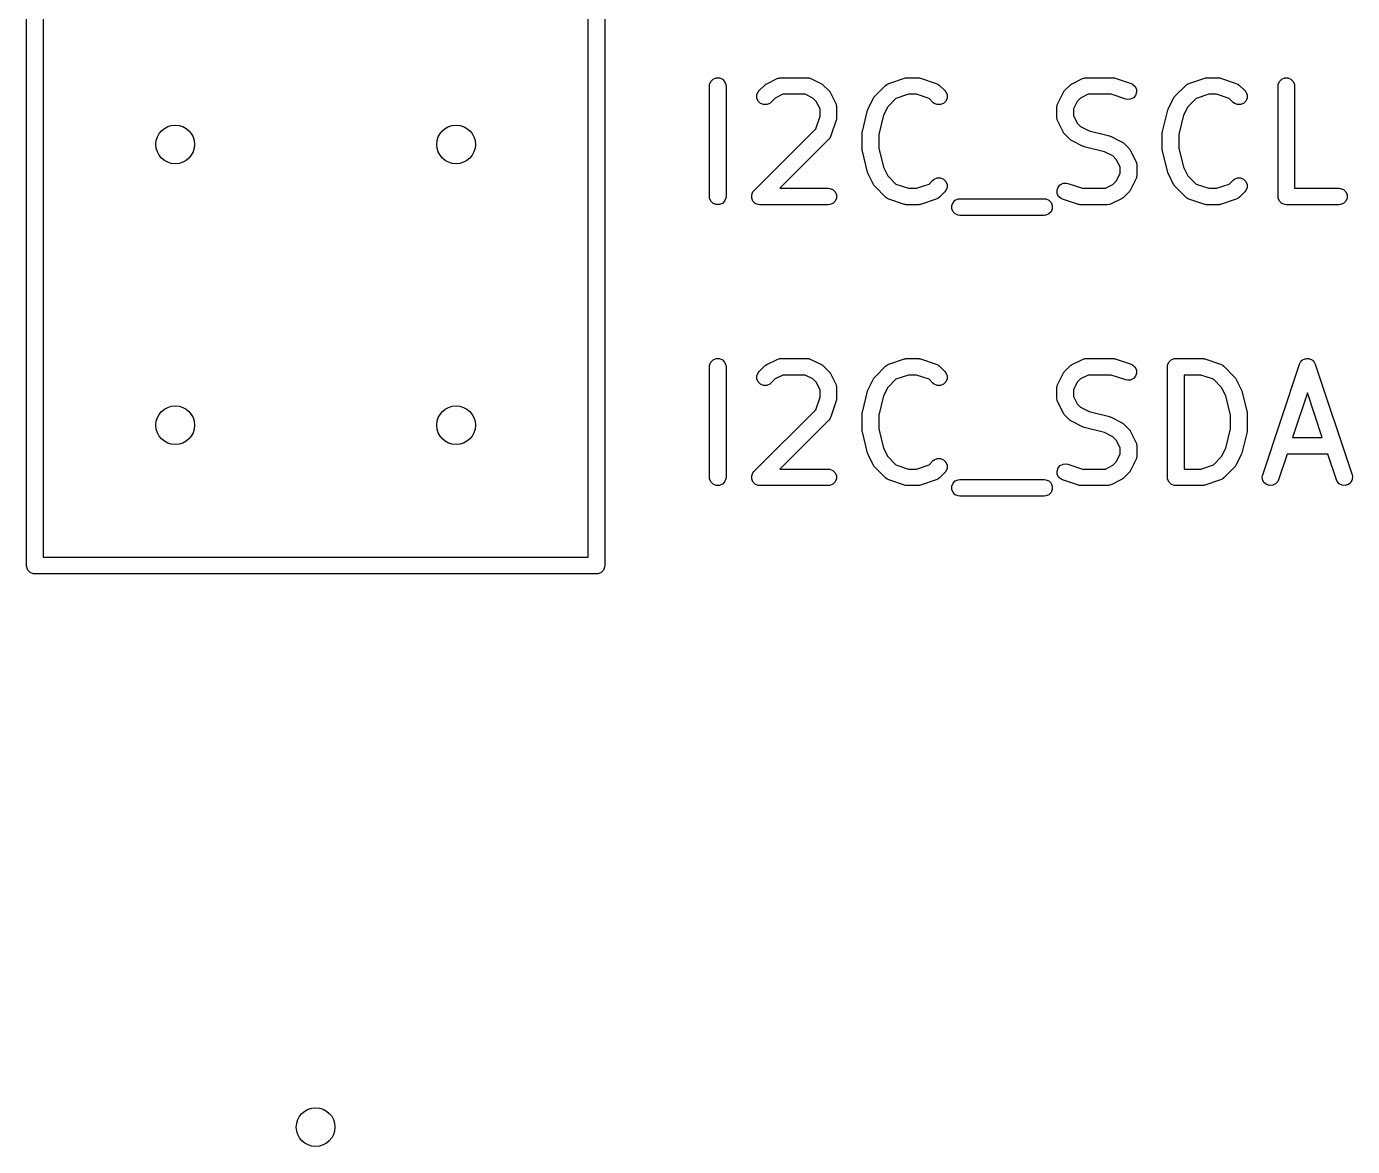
# Model space of a CAD drawing. Header units: inches. Extents: x 4.9 to 6.65, y -5.03 to -3.32.
# Drawn here: x 4.9364 to 5.4086, y -4.9337 to -4.5348 of the extents above; entities that cross this region are included whole.
import ezdxf

# ---------------------------------------------------------------- set-up
doc = ezdxf.new("R2010")
doc.units = ezdxf.units.IN
doc.header["$MEASUREMENT"] = 0
doc.layers.add('BLACK', color=250, linetype='CONTINUOUS')

msp = doc.modelspace()

# ---------------------------------------------------------------- linework, layer by layer
at = {"layer": 'BLACK', "linetype": 'CONTINUOUS'}
for p, q in [((5.14232, -3.52677), (5.14232, -4.72677)), ((5.13642, -4.72382), (5.13642, -3.52972)), ((4.93642, -4.72677), (4.93642, -3.62677)), ((4.94232, -3.62677), (4.94232, -4.72382)), ((5.1796, -4.55597), (5.17965, -4.55539)), ((5.1796, -4.59534), (5.1796, -4.55597)), ((5.17965, -4.55539), (5.1801, -4.55433)), ((5.1801, -4.55433), (5.18091, -4.55351)), ((5.18091, -4.55351), (5.18197, -4.55307)), ((5.18197, -4.55307), (5.18313, -4.55307)), ((5.18313, -4.55307), (5.18419, -4.55351)), ((5.18419, -4.55351), (5.18501, -4.55433)), ((5.18501, -4.55433), (5.18545, -4.55539)), ((5.18545, -4.55539), (5.1855, -4.55597)), ((5.1855, -4.55597), (5.1855, -4.59534)), ((5.19734, -4.55763), (5.19921, -4.55575)), ((5.19921, -4.55575), (5.19944, -4.55557)), ((5.19944, -4.55557), (5.19949, -4.55551)), ((5.19949, -4.55551), (5.19958, -4.55545)), ((5.19958, -4.55545), (5.19966, -4.55539)), ((5.19966, -4.55539), (5.19973, -4.55536)), ((5.19973, -4.55536), (5.19998, -4.5552)), ((5.19998, -4.5552), (5.20373, -4.55333)), ((5.20373, -4.55333), (5.20427, -4.55312)), ((5.20427, -4.55312), (5.20437, -4.55311)), ((5.20437, -4.55311), (5.20447, -4.55307)), ((5.20447, -4.55307), (5.20505, -4.55301)), ((5.20505, -4.55301), (5.21442, -4.55301)), ((5.21442, -4.55301), (5.215, -4.55307)), ((5.215, -4.55307), (5.2151, -4.55311)), ((5.2151, -4.55311), (5.2152, -4.55312)), ((5.2152, -4.55312), (5.21574, -4.55333)), ((5.21574, -4.55333), (5.21949, -4.5552)), ((5.21949, -4.5552), (5.21974, -4.55536)), ((5.21974, -4.55536), (5.21981, -4.55539)), ((5.21981, -4.55539), (5.21989, -4.55545)), ((5.21989, -4.55545), (5.21998, -4.55551)), ((5.21998, -4.55551), (5.22003, -4.55557)), ((5.22003, -4.55557), (5.22026, -4.55575)), ((5.22026, -4.55575), (5.22213, -4.55763)), ((5.23858, -4.5595), (5.24233, -4.55575)), ((5.24233, -4.55575), (5.24278, -4.55539)), ((5.24278, -4.55539), (5.24288, -4.55535)), ((5.24288, -4.55535), (5.24296, -4.55528)), ((5.24296, -4.55528), (5.24348, -4.55504)), ((5.24348, -4.55504), (5.24911, -4.55317)), ((5.24911, -4.55317), (5.24939, -4.5531)), ((5.24939, -4.5531), (5.24947, -4.55307)), ((5.24947, -4.55307), (5.24957, -4.55306)), ((5.24957, -4.55306), (5.24967, -4.55304)), ((5.24967, -4.55304), (5.24975, -4.55304)), ((5.24975, -4.55304), (5.25004, -4.55301)), ((5.25004, -4.55301), (5.25379, -4.55301)), ((5.25379, -4.55301), (5.25408, -4.55304)), ((5.25408, -4.55304), (5.25416, -4.55304)), ((5.25416, -4.55304), (5.25426, -4.55306)), ((5.25426, -4.55306), (5.25437, -4.55307)), ((5.25437, -4.55307), (5.25444, -4.5531)), ((5.25444, -4.5531), (5.25473, -4.55317)), ((5.25473, -4.55317), (5.26035, -4.55504)), ((5.26035, -4.55504), (5.26088, -4.55528)), ((5.26088, -4.55528), (5.26096, -4.55535)), ((5.26096, -4.55535), (5.26106, -4.55539)), ((5.26106, -4.55539), (5.2615, -4.55575)), ((5.2615, -4.55575), (5.26338, -4.55763)), ((5.30607, -4.55763), (5.30795, -4.55575)), ((5.30795, -4.55575), (5.30817, -4.55557)), ((5.30817, -4.55557), (5.30822, -4.55551)), ((5.30822, -4.55551), (5.30831, -4.55545)), ((5.30831, -4.55545), (5.30839, -4.55539)), ((5.30839, -4.55539), (5.30847, -4.55536)), ((5.30847, -4.55536), (5.30871, -4.5552)), ((5.30871, -4.5552), (5.31246, -4.55333)), ((5.31246, -4.55333), (5.313, -4.55312)), ((5.313, -4.55312), (5.31311, -4.55311)), ((5.31311, -4.55311), (5.31321, -4.55307)), ((5.31321, -4.55307), (5.31378, -4.55301)), ((5.31378, -4.55301), (5.32316, -4.55301)), ((5.32316, -4.55301), (5.32345, -4.55304)), ((5.32345, -4.55304), (5.32353, -4.55304)), ((5.32353, -4.55304), (5.32363, -4.55306)), ((5.32363, -4.55306), (5.32373, -4.55307)), ((5.32373, -4.55307), (5.32381, -4.5531)), ((5.32381, -4.5531), (5.32409, -4.55317)), ((5.32409, -4.55317), (5.32972, -4.55504)), ((5.32972, -4.55504), (5.33024, -4.55528)), ((5.33024, -4.55528), (5.33111, -4.55603)), ((5.33111, -4.55603), (5.33163, -4.55706)), ((5.34544, -4.5595), (5.34919, -4.55575)), ((5.34919, -4.55575), (5.34964, -4.55539)), ((5.34964, -4.55539), (5.34974, -4.55535)), ((5.34974, -4.55535), (5.34982, -4.55528)), ((5.34982, -4.55528), (5.35035, -4.55504)), ((5.35035, -4.55504), (5.35597, -4.55317)), ((5.35597, -4.55317), (5.35626, -4.5531)), ((5.35626, -4.5531), (5.35633, -4.55307)), ((5.35633, -4.55307), (5.35643, -4.55306)), ((5.35643, -4.55306), (5.35653, -4.55304)), ((5.35653, -4.55304), (5.35661, -4.55304)), ((5.35661, -4.55304), (5.3569, -4.55301)), ((5.3569, -4.55301), (5.36065, -4.55301)), ((5.36065, -4.55301), (5.36094, -4.55304)), ((5.36094, -4.55304), (5.36102, -4.55304)), ((5.36102, -4.55304), (5.36112, -4.55306)), ((5.36112, -4.55306), (5.36123, -4.55307)), ((5.36123, -4.55307), (5.3613, -4.5531)), ((5.3613, -4.5531), (5.36159, -4.55317)), ((5.36159, -4.55317), (5.36721, -4.55504)), ((5.36721, -4.55504), (5.36774, -4.55528)), ((5.36774, -4.55528), (5.36782, -4.55535)), ((5.36782, -4.55535), (5.36792, -4.55539)), ((5.36792, -4.55539), (5.36837, -4.55575)), ((5.36837, -4.55575), (5.37024, -4.55763)), ((5.38207, -4.55597), (5.38213, -4.55539)), ((5.38207, -4.59534), (5.38207, -4.55597)), ((5.38213, -4.55539), (5.38257, -4.55433)), ((5.38257, -4.55433), (5.38338, -4.55351)), ((5.38338, -4.55351), (5.38445, -4.55307)), ((5.38445, -4.55307), (5.3856, -4.55307)), ((5.3856, -4.55307), (5.38667, -4.55351)), ((5.38667, -4.55351), (5.38748, -4.55433)), ((5.38748, -4.55433), (5.38792, -4.55539)), ((5.38792, -4.55539), (5.38798, -4.55597)), ((5.38798, -4.55597), (5.38798, -4.59238)), ((5.19653, -4.55914), (5.19697, -4.55808)), ((5.19653, -4.56029), (5.19653, -4.55914)), ((5.19697, -4.56136), (5.19653, -4.56029)), ((5.19697, -4.55808), (5.19734, -4.55763)), ((5.20305, -4.56027), (5.20151, -4.5618)), ((5.20574, -4.55892), (5.20305, -4.56027)), ((5.21372, -4.55892), (5.20574, -4.55892)), ((5.21642, -4.56027), (5.21372, -4.55892)), ((5.21762, -4.56147), (5.21642, -4.56027)), ((5.22213, -4.55763), (5.22232, -4.55786)), ((5.22232, -4.55786), (5.22238, -4.55791)), ((5.22238, -4.55791), (5.22243, -4.558)), ((5.22243, -4.558), (5.2225, -4.55808)), ((5.2225, -4.55808), (5.22253, -4.55815)), ((5.22253, -4.55815), (5.22269, -4.5584)), ((5.22269, -4.5584), (5.22456, -4.56215)), ((5.23615, -4.56402), (5.23803, -4.56027)), ((5.23803, -4.56027), (5.23818, -4.56002)), ((5.23818, -4.56002), (5.23821, -4.55995)), ((5.23821, -4.55995), (5.23828, -4.55987)), ((5.23828, -4.55987), (5.23834, -4.55978)), ((5.23834, -4.55978), (5.23839, -4.55973)), ((5.23839, -4.55973), (5.23858, -4.5595)), ((5.24601, -4.56042), (5.24309, -4.56334)), ((5.25052, -4.55892), (5.24601, -4.56042)), ((5.25331, -4.55892), (5.25052, -4.55892)), ((5.25782, -4.56042), (5.25331, -4.55892)), ((5.2592, -4.5618), (5.25782, -4.56042)), ((5.26338, -4.55763), (5.26375, -4.55808)), ((5.26375, -4.55808), (5.26419, -4.55914)), ((5.26419, -4.56029), (5.26375, -4.56136)), ((5.26419, -4.55914), (5.26419, -4.56029)), ((5.30364, -4.56215), (5.30552, -4.5584)), ((5.30552, -4.5584), (5.30567, -4.55815)), ((5.30567, -4.55815), (5.3057, -4.55808)), ((5.3057, -4.55808), (5.30577, -4.558)), ((5.30577, -4.558), (5.30583, -4.55791)), ((5.30583, -4.55791), (5.30589, -4.55786)), ((5.30589, -4.55786), (5.30607, -4.55763)), ((5.31178, -4.56027), (5.31059, -4.56147)), ((5.31448, -4.55892), (5.31178, -4.56027)), ((5.32268, -4.55892), (5.31448, -4.55892)), ((5.32785, -4.56064), (5.32268, -4.55892)), ((5.32841, -4.56077), (5.32785, -4.56064)), ((5.32956, -4.56069), (5.32841, -4.56077)), ((5.33059, -4.56017), (5.32956, -4.56069)), ((5.33135, -4.5593), (5.33059, -4.56017)), ((5.33171, -4.55821), (5.33135, -4.5593)), ((5.33163, -4.55706), (5.33171, -4.55821)), ((5.34301, -4.56402), (5.34489, -4.56027)), ((5.34489, -4.56027), (5.34504, -4.56002)), ((5.34504, -4.56002), (5.34507, -4.55995)), ((5.34507, -4.55995), (5.34514, -4.55987)), ((5.34514, -4.55987), (5.3452, -4.55978)), ((5.3452, -4.55978), (5.34526, -4.55973)), ((5.34526, -4.55973), (5.34544, -4.5595)), ((5.35287, -4.56042), (5.34996, -4.56334)), ((5.35738, -4.55892), (5.35287, -4.56042)), ((5.36017, -4.55892), (5.35738, -4.55892)), ((5.36468, -4.56042), (5.36017, -4.55892)), ((5.36606, -4.5618), (5.36468, -4.56042)), ((5.37024, -4.55763), (5.37061, -4.55808)), ((5.37061, -4.55808), (5.37105, -4.55914)), ((5.37105, -4.56029), (5.37061, -4.56136)), ((5.37105, -4.55914), (5.37105, -4.56029)), ((5.19778, -4.56217), (5.19697, -4.56136)), ((5.19885, -4.56261), (5.19778, -4.56217)), ((5.2, -4.56261), (5.19885, -4.56261)), ((5.20106, -4.56217), (5.2, -4.56261)), ((5.20151, -4.5618), (5.20106, -4.56217)), ((5.21897, -4.56416), (5.21762, -4.56147)), ((5.21897, -4.56674), (5.21897, -4.56416)), ((5.22456, -4.56215), (5.22477, -4.56269)), ((5.22477, -4.56269), (5.22478, -4.56279)), ((5.22478, -4.56279), (5.22482, -4.56289)), ((5.22482, -4.56289), (5.22487, -4.56347)), ((5.22487, -4.56347), (5.22487, -4.56722)), ((5.23405, -4.57212), (5.23593, -4.56462)), ((5.23593, -4.56462), (5.23594, -4.56458)), ((5.23594, -4.56458), (5.23595, -4.56456)), ((5.23595, -4.56456), (5.23604, -4.56432)), ((5.23604, -4.56432), (5.23612, -4.56408)), ((5.23612, -4.56408), (5.23614, -4.56406)), ((5.23614, -4.56406), (5.23615, -4.56402)), ((5.24309, -4.56334), (5.24158, -4.56637)), ((5.25965, -4.56217), (5.2592, -4.5618)), ((5.26071, -4.56261), (5.25965, -4.56217)), ((5.26187, -4.56261), (5.26071, -4.56261)), ((5.26293, -4.56217), (5.26187, -4.56261)), ((5.26375, -4.56136), (5.26293, -4.56217)), ((5.30333, -4.56347), (5.30339, -4.56289)), ((5.30333, -4.56722), (5.30333, -4.56347)), ((5.30339, -4.56289), (5.30343, -4.56279)), ((5.30343, -4.56279), (5.30344, -4.56269)), ((5.30344, -4.56269), (5.30364, -4.56215)), ((5.31059, -4.56147), (5.30924, -4.56416)), ((5.30924, -4.56416), (5.30924, -4.56652)), ((5.34092, -4.57212), (5.34279, -4.56462)), ((5.34279, -4.56462), (5.34281, -4.56458)), ((5.34281, -4.56456), (5.3429, -4.56432)), ((5.34281, -4.56458), (5.34281, -4.56456)), ((5.3429, -4.56432), (5.34299, -4.56408)), ((5.34299, -4.56408), (5.343, -4.56406)), ((5.343, -4.56406), (5.34301, -4.56402)), ((5.34996, -4.56334), (5.34844, -4.56637)), ((5.36651, -4.56217), (5.36606, -4.5618)), ((5.36758, -4.56261), (5.36651, -4.56217)), ((5.36873, -4.56261), (5.36758, -4.56261)), ((5.36979, -4.56217), (5.36873, -4.56261)), ((5.37061, -4.56136), (5.36979, -4.56217)), ((5.21746, -4.57125), (5.21897, -4.56674)), ((5.22472, -4.56815), (5.22285, -4.57377)), ((5.22479, -4.56786), (5.22472, -4.56815)), ((5.22482, -4.56779), (5.22479, -4.56786)), ((5.22483, -4.56769), (5.22482, -4.56779)), ((5.22485, -4.56759), (5.22483, -4.56769)), ((5.22487, -4.56722), (5.22484, -4.56751)), ((5.22484, -4.56751), (5.22485, -4.56759)), ((5.24158, -4.56637), (5.23987, -4.5732)), ((5.30339, -4.56779), (5.30333, -4.56722)), ((5.30343, -4.56789), (5.30339, -4.56779)), ((5.30344, -4.568), (5.30343, -4.56789)), ((5.30364, -4.56854), (5.30344, -4.568)), ((5.30552, -4.57229), (5.30364, -4.56854)), ((5.30924, -4.56652), (5.31059, -4.56922)), ((5.31059, -4.56922), (5.31178, -4.57041)), ((5.31178, -4.57041), (5.31481, -4.57193)), ((5.34844, -4.56637), (5.34673, -4.5732)), ((5.19546, -4.59325), (5.21746, -4.57125)), ((5.22213, -4.57493), (5.20468, -4.59238)), ((5.2225, -4.57448), (5.22213, -4.57493)), ((5.22254, -4.57438), (5.2225, -4.57448)), ((5.22261, -4.5743), (5.22254, -4.57438)), ((5.22285, -4.57377), (5.22261, -4.5743)), ((5.23397, -4.5727), (5.234, -4.57248)), ((5.23398, -4.57274), (5.23397, -4.5727)), ((5.23397, -4.57284), (5.23398, -4.57274)), ((5.23397, -4.57846), (5.23397, -4.57284)), ((5.234, -4.57248), (5.23402, -4.57226)), ((5.23402, -4.57226), (5.23404, -4.57222)), ((5.23404, -4.57222), (5.23405, -4.57212)), ((5.23987, -4.5732), (5.23987, -4.5781)), ((5.30567, -4.57253), (5.30552, -4.57229)), ((5.3057, -4.57261), (5.30567, -4.57253)), ((5.30577, -4.57269), (5.3057, -4.57261)), ((5.30583, -4.57278), (5.30577, -4.57269)), ((5.30589, -4.57283), (5.30583, -4.57278)), ((5.30607, -4.57305), (5.30589, -4.57283)), ((5.30795, -4.57493), (5.30607, -4.57305)), ((5.30817, -4.57511), (5.30795, -4.57493)), ((5.30822, -4.57517), (5.30817, -4.57511)), ((5.30831, -4.57523), (5.30822, -4.57517)), ((5.31481, -4.57193), (5.322, -4.57373)), ((5.322, -4.57373), (5.32204, -4.57374)), ((5.32204, -4.57374), (5.32206, -4.57374)), ((5.32206, -4.57374), (5.3223, -4.57383)), ((5.3223, -4.57383), (5.32254, -4.57392)), ((5.32254, -4.57392), (5.32256, -4.57393)), ((5.32256, -4.57393), (5.3226, -4.57395)), ((5.3226, -4.57395), (5.32635, -4.57582)), ((5.34083, -4.5727), (5.34086, -4.57248)), ((5.34084, -4.57274), (5.34083, -4.5727)), ((5.34083, -4.57284), (5.34084, -4.57274)), ((5.34083, -4.57846), (5.34083, -4.57284)), ((5.34086, -4.57248), (5.34088, -4.57226)), ((5.34088, -4.57226), (5.3409, -4.57222)), ((5.3409, -4.57222), (5.34092, -4.57212)), ((5.34673, -4.5732), (5.34673, -4.5781)), ((5.23398, -4.57856), (5.23397, -4.57846)), ((5.23397, -4.57861), (5.23398, -4.57856)), ((5.234, -4.57882), (5.23397, -4.57861)), ((5.23402, -4.57904), (5.234, -4.57882)), ((5.23404, -4.57908), (5.23402, -4.57904)), ((5.23405, -4.57918), (5.23404, -4.57908)), ((5.23593, -4.58668), (5.23405, -4.57918)), ((5.23987, -4.5781), (5.24158, -4.58493)), ((5.30839, -4.5753), (5.30831, -4.57523)), ((5.30847, -4.57533), (5.30839, -4.5753)), ((5.30871, -4.57548), (5.30847, -4.57533)), ((5.31246, -4.57736), (5.30871, -4.57548)), ((5.31251, -4.57737), (5.31246, -4.57736)), ((5.31252, -4.57738), (5.31251, -4.57737)), ((5.31276, -4.57747), (5.31252, -4.57738)), ((5.313, -4.57756), (5.31276, -4.57747)), ((5.31303, -4.57756), (5.313, -4.57756)), ((5.31307, -4.57758), (5.31303, -4.57756)), ((5.32025, -4.57938), (5.31307, -4.57758)), ((5.32328, -4.58089), (5.32025, -4.57938)), ((5.32635, -4.57582), (5.3266, -4.57598)), ((5.3266, -4.57598), (5.32667, -4.57601)), ((5.32667, -4.57601), (5.32675, -4.57608)), ((5.32675, -4.57608), (5.32684, -4.57613)), ((5.32684, -4.57613), (5.32689, -4.57619)), ((5.32689, -4.57619), (5.32712, -4.57638)), ((5.32712, -4.57638), (5.329, -4.57825)), ((5.329, -4.57825), (5.32918, -4.57848)), ((5.32918, -4.57848), (5.32924, -4.57853)), ((5.32924, -4.57853), (5.3293, -4.57862)), ((5.3293, -4.57862), (5.32936, -4.5787)), ((5.32936, -4.5787), (5.32939, -4.57877)), ((5.32939, -4.57877), (5.32955, -4.57902)), ((5.32955, -4.57902), (5.33142, -4.58277)), ((5.34084, -4.57856), (5.34083, -4.57846)), ((5.34083, -4.57861), (5.34084, -4.57856)), ((5.34086, -4.57882), (5.34083, -4.57861)), ((5.34088, -4.57904), (5.34086, -4.57882)), ((5.3409, -4.57908), (5.34088, -4.57904)), ((5.34092, -4.57918), (5.3409, -4.57908)), ((5.34279, -4.58668), (5.34092, -4.57918)), ((5.34673, -4.5781), (5.34844, -4.58493)), ((5.32448, -4.58209), (5.32328, -4.58089)), ((5.32583, -4.58479), (5.32448, -4.58209)), ((5.33142, -4.58277), (5.33163, -4.58331)), ((5.33163, -4.58331), (5.33164, -4.58341)), ((5.33164, -4.58341), (5.33168, -4.58351)), ((5.33168, -4.58351), (5.33173, -4.58409)), ((5.33173, -4.58409), (5.33173, -4.58784)), ((5.23594, -4.58672), (5.23593, -4.58668)), ((5.23595, -4.58674), (5.23594, -4.58672)), ((5.23604, -4.58698), (5.23595, -4.58674)), ((5.23612, -4.58722), (5.23604, -4.58698)), ((5.23614, -4.58724), (5.23612, -4.58722)), ((5.23615, -4.58728), (5.23614, -4.58724)), ((5.23803, -4.59103), (5.23615, -4.58728)), ((5.24158, -4.58493), (5.24309, -4.58796)), ((5.24309, -4.58796), (5.24601, -4.59088)), ((5.2592, -4.5895), (5.25965, -4.58913)), ((5.25965, -4.58913), (5.26071, -4.58869)), ((5.26071, -4.58869), (5.26187, -4.58869)), ((5.26187, -4.58869), (5.26293, -4.58913)), ((5.26293, -4.58913), (5.26375, -4.58995)), ((5.32448, -4.58984), (5.32583, -4.58714)), ((5.32583, -4.58714), (5.32583, -4.58479)), ((5.33142, -4.58916), (5.32955, -4.59291)), ((5.33163, -4.58862), (5.33142, -4.58916)), ((5.33164, -4.58851), (5.33163, -4.58862)), ((5.33168, -4.58841), (5.33164, -4.58851)), ((5.33173, -4.58784), (5.33168, -4.58841)), ((5.34281, -4.58672), (5.34279, -4.58668)), ((5.34281, -4.58674), (5.34281, -4.58672)), ((5.3429, -4.58698), (5.34281, -4.58674)), ((5.34299, -4.58722), (5.3429, -4.58698)), ((5.343, -4.58724), (5.34299, -4.58722)), ((5.34301, -4.58728), (5.343, -4.58724)), ((5.34489, -4.59103), (5.34301, -4.58728)), ((5.34844, -4.58493), (5.34996, -4.58796)), ((5.34996, -4.58796), (5.35287, -4.59088)), ((5.36606, -4.5895), (5.36651, -4.58913)), ((5.36651, -4.58913), (5.36758, -4.58869)), ((5.36758, -4.58869), (5.36873, -4.58869)), ((5.36873, -4.58869), (5.36979, -4.58913)), ((5.36979, -4.58913), (5.37061, -4.58995)), ((5.19465, -4.59476), (5.19509, -4.5937)), ((5.19509, -4.5937), (5.19546, -4.59325)), ((5.20468, -4.59238), (5.22192, -4.59238)), ((5.22192, -4.59238), (5.2225, -4.59244)), ((5.2225, -4.59244), (5.22356, -4.59288)), ((5.22356, -4.59288), (5.22438, -4.5937)), ((5.22438, -4.5937), (5.22482, -4.59476)), ((5.23818, -4.59128), (5.23803, -4.59103)), ((5.23821, -4.59135), (5.23818, -4.59128)), ((5.23828, -4.59143), (5.23821, -4.59135)), ((5.23834, -4.59152), (5.23828, -4.59143)), ((5.23839, -4.59157), (5.23834, -4.59152)), ((5.23858, -4.5918), (5.23839, -4.59157)), ((5.24233, -4.59555), (5.23858, -4.5918)), ((5.24601, -4.59088), (5.25052, -4.59238)), ((5.25052, -4.59238), (5.25331, -4.59238)), ((5.25331, -4.59238), (5.25782, -4.59088)), ((5.25782, -4.59088), (5.2592, -4.5895)), ((5.26338, -4.59368), (5.2615, -4.59555)), ((5.26375, -4.59323), (5.26338, -4.59368)), ((5.26375, -4.58995), (5.26419, -4.59101)), ((5.26419, -4.59216), (5.26375, -4.59323)), ((5.26419, -4.59101), (5.26419, -4.59216)), ((5.30336, -4.59309), (5.30372, -4.592)), ((5.30344, -4.59424), (5.30336, -4.59309)), ((5.30372, -4.592), (5.30447, -4.59113)), ((5.30447, -4.59113), (5.3055, -4.59061)), ((5.3055, -4.59061), (5.30665, -4.59053)), ((5.30665, -4.59053), (5.30722, -4.59066)), ((5.30722, -4.59066), (5.31239, -4.59238)), ((5.31239, -4.59238), (5.32059, -4.59238)), ((5.32059, -4.59238), (5.32328, -4.59104)), ((5.32328, -4.59104), (5.32448, -4.58984)), ((5.329, -4.59368), (5.32712, -4.59555)), ((5.32918, -4.59345), (5.329, -4.59368)), ((5.32924, -4.5934), (5.32918, -4.59345)), ((5.3293, -4.59331), (5.32924, -4.5934)), ((5.32936, -4.59323), (5.3293, -4.59331)), ((5.32939, -4.59316), (5.32936, -4.59323)), ((5.32955, -4.59291), (5.32939, -4.59316)), ((5.34504, -4.59128), (5.34489, -4.59103)), ((5.34507, -4.59135), (5.34504, -4.59128)), ((5.34514, -4.59143), (5.34507, -4.59135)), ((5.3452, -4.59152), (5.34514, -4.59143)), ((5.34526, -4.59157), (5.3452, -4.59152)), ((5.34544, -4.5918), (5.34526, -4.59157)), ((5.34919, -4.59555), (5.34544, -4.5918)), ((5.35287, -4.59088), (5.35738, -4.59238)), ((5.35738, -4.59238), (5.36017, -4.59238)), ((5.36017, -4.59238), (5.36468, -4.59088)), ((5.36468, -4.59088), (5.36606, -4.5895)), ((5.37024, -4.59368), (5.36837, -4.59555)), ((5.37061, -4.59323), (5.37024, -4.59368)), ((5.37061, -4.58995), (5.37105, -4.59101)), ((5.37105, -4.59216), (5.37061, -4.59323)), ((5.37105, -4.59101), (5.37105, -4.59216)), ((5.38798, -4.59238), (5.40377, -4.59238)), ((5.40377, -4.59238), (5.40435, -4.59244)), ((5.40435, -4.59244), (5.40541, -4.59288)), ((5.40541, -4.59288), (5.40623, -4.5937)), ((5.40623, -4.5937), (5.40667, -4.59476)), ((5.17965, -4.59591), (5.1796, -4.59534)), ((5.1801, -4.59698), (5.17965, -4.59591)), ((5.18091, -4.59779), (5.1801, -4.59698)), ((5.18197, -4.59823), (5.18091, -4.59779)), ((5.18313, -4.59823), (5.18197, -4.59823)), ((5.18419, -4.59779), (5.18313, -4.59823)), ((5.18501, -4.59698), (5.18419, -4.59779)), ((5.18545, -4.59591), (5.18501, -4.59698)), ((5.1855, -4.59534), (5.18545, -4.59591)), ((5.19465, -4.59591), (5.19465, -4.59476)), ((5.19509, -4.59698), (5.19465, -4.59591)), ((5.19591, -4.59779), (5.19509, -4.59698)), ((5.19697, -4.59823), (5.19591, -4.59779)), ((5.19755, -4.59829), (5.19697, -4.59823)), ((5.22192, -4.59829), (5.19755, -4.59829)), ((5.2225, -4.59823), (5.22192, -4.59829)), ((5.22356, -4.59779), (5.2225, -4.59823)), ((5.22438, -4.59698), (5.22356, -4.59779)), ((5.22482, -4.59591), (5.22438, -4.59698)), ((5.22482, -4.59476), (5.22482, -4.59591)), ((5.24278, -4.59592), (5.24233, -4.59555)), ((5.24288, -4.59596), (5.24278, -4.59592)), ((5.24296, -4.59603), (5.24288, -4.59596)), ((5.24348, -4.59626), (5.24296, -4.59603)), ((5.24911, -4.59814), (5.24348, -4.59626)), ((5.24939, -4.5982), (5.24911, -4.59814)), ((5.24947, -4.59823), (5.24939, -4.5982)), ((5.24957, -4.59824), (5.24947, -4.59823)), ((5.24967, -4.59827), (5.24957, -4.59824)), ((5.24975, -4.59826), (5.24967, -4.59827)), ((5.25004, -4.59829), (5.24975, -4.59826)), ((5.25379, -4.59829), (5.25004, -4.59829)), ((5.25408, -4.59826), (5.25379, -4.59829)), ((5.25416, -4.59827), (5.25408, -4.59826)), ((5.25426, -4.59824), (5.25416, -4.59827)), ((5.25437, -4.59823), (5.25426, -4.59824)), ((5.25444, -4.5982), (5.25437, -4.59823)), ((5.25473, -4.59814), (5.25444, -4.5982)), ((5.26035, -4.59626), (5.25473, -4.59814)), ((5.26088, -4.59603), (5.26035, -4.59626)), ((5.26096, -4.59596), (5.26088, -4.59603)), ((5.26106, -4.59592), (5.26096, -4.59596)), ((5.2615, -4.59555), (5.26106, -4.59592)), ((5.26589, -4.59851), (5.26633, -4.59745)), ((5.26589, -4.59966), (5.26589, -4.59851)), ((5.26633, -4.59745), (5.26715, -4.59663)), ((5.26715, -4.59663), (5.26821, -4.59619)), ((5.26821, -4.59619), (5.26879, -4.59613)), ((5.26879, -4.59613), (5.29879, -4.59613)), ((5.29879, -4.59613), (5.29936, -4.59619)), ((5.29936, -4.59619), (5.30043, -4.59663)), ((5.30043, -4.59663), (5.30124, -4.59745)), ((5.30124, -4.59745), (5.30168, -4.59851)), ((5.30168, -4.59851), (5.30168, -4.59966)), ((5.30395, -4.59527), (5.30344, -4.59424)), ((5.30482, -4.59603), (5.30395, -4.59527)), ((5.30535, -4.59626), (5.30482, -4.59603)), ((5.31098, -4.59814), (5.30535, -4.59626)), ((5.31126, -4.5982), (5.31098, -4.59814)), ((5.31133, -4.59823), (5.31126, -4.5982)), ((5.31144, -4.59824), (5.31133, -4.59823)), ((5.31154, -4.59827), (5.31144, -4.59824)), ((5.31162, -4.59826), (5.31154, -4.59827)), ((5.31191, -4.59829), (5.31162, -4.59826)), ((5.32128, -4.59829), (5.31191, -4.59829)), ((5.32186, -4.59823), (5.32128, -4.59829)), ((5.32196, -4.59819), (5.32186, -4.59823)), ((5.32206, -4.59819), (5.32196, -4.59819)), ((5.3226, -4.59798), (5.32206, -4.59819)), ((5.32635, -4.5961), (5.3226, -4.59798)), ((5.3266, -4.59595), (5.32635, -4.5961)), ((5.32667, -4.59592), (5.3266, -4.59595)), ((5.32675, -4.59585), (5.32667, -4.59592)), ((5.32684, -4.5958), (5.32675, -4.59585)), ((5.32689, -4.59574), (5.32684, -4.5958)), ((5.32712, -4.59555), (5.32689, -4.59574)), ((5.34964, -4.59592), (5.34919, -4.59555)), ((5.34974, -4.59596), (5.34964, -4.59592)), ((5.34982, -4.59603), (5.34974, -4.59596)), ((5.35035, -4.59626), (5.34982, -4.59603)), ((5.35597, -4.59814), (5.35035, -4.59626)), ((5.35626, -4.5982), (5.35597, -4.59814)), ((5.35633, -4.59823), (5.35626, -4.5982)), ((5.35643, -4.59824), (5.35633, -4.59823)), ((5.35653, -4.59827), (5.35643, -4.59824)), ((5.35661, -4.59826), (5.35653, -4.59827)), ((5.3569, -4.59829), (5.35661, -4.59826)), ((5.36065, -4.59829), (5.3569, -4.59829)), ((5.36094, -4.59826), (5.36065, -4.59829)), ((5.36102, -4.59827), (5.36094, -4.59826)), ((5.36112, -4.59824), (5.36102, -4.59827)), ((5.36123, -4.59823), (5.36112, -4.59824)), ((5.3613, -4.5982), (5.36123, -4.59823)), ((5.36159, -4.59814), (5.3613, -4.5982)), ((5.36721, -4.59626), (5.36159, -4.59814)), ((5.36774, -4.59603), (5.36721, -4.59626)), ((5.36782, -4.59596), (5.36774, -4.59603)), ((5.36792, -4.59592), (5.36782, -4.59596)), ((5.36837, -4.59555), (5.36792, -4.59592)), ((5.38213, -4.59591), (5.38207, -4.59534)), ((5.38257, -4.59698), (5.38213, -4.59591)), ((5.38338, -4.59779), (5.38257, -4.59698)), ((5.38445, -4.59823), (5.38338, -4.59779)), ((5.38503, -4.59829), (5.38445, -4.59823)), ((5.40377, -4.59829), (5.38503, -4.59829)), ((5.40435, -4.59823), (5.40377, -4.59829)), ((5.40541, -4.59779), (5.40435, -4.59823)), ((5.40623, -4.59698), (5.40541, -4.59779)), ((5.40667, -4.59591), (5.40623, -4.59698)), ((5.40667, -4.59476), (5.40667, -4.59591)), ((5.26633, -4.60073), (5.26589, -4.59966)), ((5.26715, -4.60154), (5.26633, -4.60073)), ((5.26821, -4.60198), (5.26715, -4.60154)), ((5.26879, -4.60204), (5.26821, -4.60198)), ((5.29879, -4.60204), (5.26879, -4.60204)), ((5.29936, -4.60198), (5.29879, -4.60204)), ((5.30043, -4.60154), (5.29936, -4.60198)), ((5.30124, -4.60073), (5.30043, -4.60154)), ((5.30168, -4.59966), (5.30124, -4.60073)), ((5.1796, -4.65597), (5.17965, -4.65539)), ((5.17965, -4.65539), (5.1801, -4.65433)), ((5.1801, -4.65433), (5.18091, -4.65351)), ((5.18091, -4.65351), (5.18197, -4.65307)), ((5.18197, -4.65307), (5.18313, -4.65307)), ((5.18313, -4.65307), (5.18419, -4.65351)), ((5.18419, -4.65351), (5.18501, -4.65433)), ((5.18501, -4.65433), (5.18545, -4.65539)), ((5.18545, -4.65539), (5.1855, -4.65597)), ((5.19949, -4.65551), (5.19958, -4.65545)), ((5.19958, -4.65545), (5.19966, -4.65539)), ((5.19966, -4.65539), (5.19973, -4.65536)), ((5.19973, -4.65536), (5.19998, -4.6552)), ((5.19998, -4.6552), (5.20373, -4.65333)), ((5.20373, -4.65333), (5.20427, -4.65312)), ((5.20427, -4.65312), (5.20437, -4.65311)), ((5.20437, -4.65311), (5.20447, -4.65307)), ((5.20447, -4.65307), (5.20505, -4.65301)), ((5.20505, -4.65301), (5.21442, -4.65301)), ((5.21442, -4.65301), (5.215, -4.65307)), ((5.215, -4.65307), (5.2151, -4.65311)), ((5.2151, -4.65311), (5.2152, -4.65312)), ((5.2152, -4.65312), (5.21574, -4.65333)), ((5.21574, -4.65333), (5.21949, -4.6552)), ((5.21949, -4.6552), (5.21974, -4.65536)), ((5.21974, -4.65536), (5.21981, -4.65539)), ((5.21981, -4.65539), (5.21989, -4.65545)), ((5.21989, -4.65545), (5.21998, -4.65551)), ((5.24233, -4.65575), (5.24278, -4.65539)), ((5.24278, -4.65539), (5.24288, -4.65535)), ((5.24288, -4.65535), (5.24296, -4.65528)), ((5.24296, -4.65528), (5.24348, -4.65504)), ((5.24348, -4.65504), (5.24911, -4.65317)), ((5.24911, -4.65317), (5.24939, -4.6531)), ((5.24939, -4.6531), (5.24947, -4.65307)), ((5.24947, -4.65307), (5.24957, -4.65306)), ((5.24957, -4.65306), (5.24967, -4.65304)), ((5.24967, -4.65304), (5.24975, -4.65304)), ((5.24975, -4.65304), (5.25004, -4.65301)), ((5.25004, -4.65301), (5.25379, -4.65301)), ((5.25379, -4.65301), (5.25408, -4.65304)), ((5.25408, -4.65304), (5.25416, -4.65304)), ((5.25416, -4.65304), (5.25426, -4.65306)), ((5.25426, -4.65306), (5.25437, -4.65307)), ((5.25437, -4.65307), (5.25444, -4.6531)), ((5.25444, -4.6531), (5.25473, -4.65317)), ((5.25473, -4.65317), (5.26035, -4.65504)), ((5.26035, -4.65504), (5.26088, -4.65528)), ((5.26088, -4.65528), (5.26096, -4.65535)), ((5.26096, -4.65535), (5.26106, -4.65539)), ((5.26106, -4.65539), (5.2615, -4.65575)), ((5.30822, -4.65551), (5.30831, -4.65545)), ((5.30831, -4.65545), (5.30839, -4.65539)), ((5.30839, -4.65539), (5.30847, -4.65536)), ((5.30847, -4.65536), (5.30871, -4.6552)), ((5.30871, -4.6552), (5.31246, -4.65333)), ((5.31246, -4.65333), (5.313, -4.65312)), ((5.313, -4.65312), (5.31311, -4.65311)), ((5.31311, -4.65311), (5.31321, -4.65307)), ((5.31321, -4.65307), (5.31378, -4.65301)), ((5.31378, -4.65301), (5.32316, -4.65301)), ((5.32316, -4.65301), (5.32345, -4.65304)), ((5.32345, -4.65304), (5.32353, -4.65304)), ((5.32353, -4.65304), (5.32363, -4.65306)), ((5.32363, -4.65306), (5.32373, -4.65307)), ((5.32373, -4.65307), (5.32381, -4.6531)), ((5.32381, -4.6531), (5.32409, -4.65317)), ((5.32409, -4.65317), (5.32972, -4.65504)), ((5.32972, -4.65504), (5.33024, -4.65528)), ((5.33024, -4.65528), (5.33111, -4.65603)), ((5.3427, -4.65597), (5.34276, -4.65539)), ((5.34276, -4.65539), (5.3432, -4.65433)), ((5.3432, -4.65433), (5.34401, -4.65351)), ((5.34401, -4.65351), (5.34508, -4.65307)), ((5.34508, -4.65307), (5.34565, -4.65301)), ((5.34565, -4.65301), (5.35503, -4.65301)), ((5.35503, -4.65301), (5.35532, -4.65304)), ((5.35532, -4.65304), (5.3554, -4.65304)), ((5.3554, -4.65304), (5.3555, -4.65306)), ((5.3555, -4.65306), (5.3556, -4.65307)), ((5.3556, -4.65307), (5.35568, -4.6531)), ((5.35568, -4.6531), (5.35596, -4.65317)), ((5.35596, -4.65317), (5.36159, -4.65504)), ((5.36159, -4.65504), (5.36212, -4.65528)), ((5.36212, -4.65528), (5.3622, -4.65535)), ((5.3622, -4.65535), (5.36229, -4.65539)), ((5.36229, -4.65539), (5.36274, -4.65575)), ((5.3766, -4.6944), (5.38972, -4.65503)), ((5.38972, -4.65503), (5.38996, -4.65451)), ((5.38996, -4.65451), (5.3901, -4.65435)), ((5.3901, -4.65435), (5.39019, -4.65416)), ((5.39019, -4.65416), (5.39047, -4.65391)), ((5.39047, -4.65391), (5.39071, -4.65363)), ((5.39071, -4.65363), (5.3909, -4.65354)), ((5.3909, -4.65354), (5.39106, -4.6534)), ((5.39106, -4.6534), (5.39141, -4.65328)), ((5.39141, -4.65328), (5.39174, -4.65312)), ((5.39174, -4.65312), (5.39195, -4.6531)), ((5.39195, -4.6531), (5.39215, -4.65304)), ((5.39215, -4.65304), (5.39252, -4.65306)), ((5.39252, -4.65306), (5.39289, -4.65304)), ((5.39289, -4.65304), (5.39309, -4.6531)), ((5.39309, -4.6531), (5.3933, -4.65312)), ((5.3933, -4.65312), (5.39364, -4.65328)), ((5.39364, -4.65328), (5.39399, -4.6534)), ((5.39399, -4.6534), (5.39415, -4.65354)), ((5.39415, -4.65354), (5.39433, -4.65363)), ((5.39433, -4.65363), (5.39458, -4.65391)), ((5.39458, -4.65391), (5.39486, -4.65416)), ((5.39486, -4.65416), (5.39495, -4.65435)), ((5.39495, -4.65435), (5.39509, -4.65451)), ((5.39509, -4.65451), (5.39533, -4.65503)), ((5.39533, -4.65503), (5.40845, -4.6944)), ((5.1796, -4.69534), (5.1796, -4.65597)), ((5.1855, -4.65597), (5.1855, -4.69534)), ((5.19653, -4.65914), (5.19697, -4.65808)), ((5.19653, -4.66029), (5.19653, -4.65914)), ((5.19697, -4.65808), (5.19734, -4.65763)), ((5.19734, -4.65763), (5.19921, -4.65575)), ((5.19921, -4.65575), (5.19944, -4.65557)), ((5.19944, -4.65557), (5.19949, -4.65551)), ((5.20574, -4.65892), (5.20305, -4.66027)), ((5.21372, -4.65892), (5.20574, -4.65892)), ((5.21642, -4.66027), (5.21372, -4.65892)), ((5.21998, -4.65551), (5.22003, -4.65557)), ((5.22003, -4.65557), (5.22026, -4.65575)), ((5.22026, -4.65575), (5.22213, -4.65763)), ((5.22213, -4.65763), (5.22232, -4.65786)), ((5.22232, -4.65786), (5.22238, -4.65791)), ((5.22238, -4.65791), (5.22243, -4.658)), ((5.22243, -4.658), (5.2225, -4.65808)), ((5.2225, -4.65808), (5.22253, -4.65815)), ((5.22253, -4.65815), (5.22269, -4.6584)), ((5.22269, -4.6584), (5.22456, -4.66215)), ((5.23803, -4.66027), (5.23818, -4.66002)), ((5.23818, -4.66002), (5.23821, -4.65995)), ((5.23821, -4.65995), (5.23828, -4.65987)), ((5.23828, -4.65987), (5.23834, -4.65978)), ((5.23834, -4.65978), (5.23839, -4.65973)), ((5.23839, -4.65973), (5.23858, -4.6595)), ((5.23858, -4.6595), (5.24233, -4.65575)), ((5.25052, -4.65892), (5.24601, -4.66042)), ((5.25331, -4.65892), (5.25052, -4.65892)), ((5.25782, -4.66042), (5.25331, -4.65892)), ((5.2615, -4.65575), (5.26338, -4.65763)), ((5.26338, -4.65763), (5.26375, -4.65808)), ((5.26375, -4.65808), (5.26419, -4.65914)), ((5.26419, -4.65914), (5.26419, -4.66029)), ((5.30364, -4.66215), (5.30552, -4.6584)), ((5.30552, -4.6584), (5.30567, -4.65815)), ((5.30567, -4.65815), (5.3057, -4.65808)), ((5.3057, -4.65808), (5.30577, -4.658)), ((5.30577, -4.658), (5.30583, -4.65791)), ((5.30583, -4.65791), (5.30589, -4.65786)), ((5.30589, -4.65786), (5.30607, -4.65763)), ((5.30607, -4.65763), (5.30795, -4.65575)), ((5.30795, -4.65575), (5.30817, -4.65557)), ((5.30817, -4.65557), (5.30822, -4.65551)), ((5.31448, -4.65892), (5.31178, -4.66027)), ((5.32268, -4.65892), (5.31448, -4.65892)), ((5.32785, -4.66064), (5.32268, -4.65892)), ((5.33059, -4.66017), (5.32956, -4.66069)), ((5.33135, -4.6593), (5.33059, -4.66017)), ((5.33111, -4.65603), (5.33163, -4.65706)), ((5.33171, -4.65821), (5.33135, -4.6593)), ((5.33163, -4.65706), (5.33171, -4.65821)), ((5.3427, -4.69534), (5.3427, -4.65597)), ((5.35455, -4.65892), (5.34861, -4.65892)), ((5.34861, -4.65892), (5.34861, -4.69238)), ((5.35906, -4.66042), (5.35455, -4.65892)), ((5.36274, -4.65575), (5.36649, -4.6595)), ((5.36649, -4.6595), (5.36668, -4.65973)), ((5.36668, -4.65973), (5.36674, -4.65978)), ((5.36674, -4.65978), (5.36679, -4.65987)), ((5.36679, -4.65987), (5.36686, -4.65995)), ((5.36686, -4.65995), (5.36689, -4.66002)), ((5.36689, -4.66002), (5.36704, -4.66027)), ((5.19697, -4.66136), (5.19653, -4.66029)), ((5.19778, -4.66217), (5.19697, -4.66136)), ((5.19885, -4.66261), (5.19778, -4.66217)), ((5.2, -4.66261), (5.19885, -4.66261)), ((5.20106, -4.66217), (5.2, -4.66261)), ((5.20151, -4.6618), (5.20106, -4.66217)), ((5.20305, -4.66027), (5.20151, -4.6618)), ((5.21762, -4.66147), (5.21642, -4.66027)), ((5.21897, -4.66416), (5.21762, -4.66147)), ((5.21897, -4.66674), (5.21897, -4.66416)), ((5.22456, -4.66215), (5.22477, -4.66269)), ((5.22477, -4.66269), (5.22478, -4.66279)), ((5.22478, -4.66279), (5.22482, -4.66289)), ((5.22482, -4.66289), (5.22487, -4.66347)), ((5.22487, -4.66347), (5.22487, -4.66722)), ((5.23405, -4.67212), (5.23593, -4.66462)), ((5.23593, -4.66462), (5.23594, -4.66458)), ((5.23594, -4.66458), (5.23595, -4.66456)), ((5.23595, -4.66456), (5.23604, -4.66432)), ((5.23604, -4.66432), (5.23612, -4.66408)), ((5.23612, -4.66408), (5.23614, -4.66406)), ((5.23614, -4.66406), (5.23615, -4.66402)), ((5.23615, -4.66402), (5.23803, -4.66027)), ((5.24309, -4.66334), (5.24158, -4.66637)), ((5.24601, -4.66042), (5.24309, -4.66334)), ((5.2592, -4.6618), (5.25782, -4.66042)), ((5.25965, -4.66217), (5.2592, -4.6618)), ((5.26071, -4.66261), (5.25965, -4.66217)), ((5.26187, -4.66261), (5.26071, -4.66261)), ((5.26293, -4.66217), (5.26187, -4.66261)), ((5.26375, -4.66136), (5.26293, -4.66217)), ((5.26419, -4.66029), (5.26375, -4.66136)), ((5.30333, -4.66347), (5.30339, -4.66289)), ((5.30333, -4.66722), (5.30333, -4.66347)), ((5.30339, -4.66289), (5.30343, -4.66279)), ((5.30343, -4.66279), (5.30344, -4.66269)), ((5.30344, -4.66269), (5.30364, -4.66215)), ((5.31059, -4.66147), (5.30924, -4.66416)), ((5.30924, -4.66416), (5.30924, -4.66652)), ((5.31178, -4.66027), (5.31059, -4.66147)), ((5.32841, -4.66077), (5.32785, -4.66064)), ((5.32956, -4.66069), (5.32841, -4.66077)), ((5.36198, -4.66334), (5.35906, -4.66042)), ((5.36349, -4.66637), (5.36198, -4.66334)), ((5.36704, -4.66027), (5.36892, -4.66402)), ((5.36892, -4.66402), (5.36893, -4.66406)), ((5.36893, -4.66406), (5.36895, -4.66408)), ((5.36895, -4.66408), (5.36903, -4.66432)), ((5.36903, -4.66432), (5.36913, -4.66456)), ((5.36913, -4.66456), (5.36913, -4.66458)), ((5.36913, -4.66458), (5.36914, -4.66462)), ((5.36914, -4.66462), (5.37102, -4.67212)), ((5.21746, -4.67125), (5.21897, -4.66674)), ((5.22472, -4.66815), (5.22285, -4.67377)), ((5.22479, -4.66786), (5.22472, -4.66815)), ((5.22482, -4.66779), (5.22479, -4.66786)), ((5.22483, -4.66769), (5.22482, -4.66779)), ((5.22485, -4.66759), (5.22483, -4.66769)), ((5.22487, -4.66722), (5.22484, -4.66751)), ((5.22484, -4.66751), (5.22485, -4.66759)), ((5.24158, -4.66637), (5.23987, -4.6732)), ((5.30339, -4.66779), (5.30333, -4.66722)), ((5.30343, -4.66789), (5.30339, -4.66779)), ((5.30344, -4.668), (5.30343, -4.66789)), ((5.30364, -4.66854), (5.30344, -4.668)), ((5.30552, -4.67229), (5.30364, -4.66854)), ((5.30924, -4.66652), (5.31059, -4.66922)), ((5.31059, -4.66922), (5.31178, -4.67041)), ((5.3652, -4.6732), (5.36349, -4.66637)), ((5.39252, -4.6653), (5.38725, -4.68114)), ((5.3978, -4.68114), (5.39252, -4.6653)), ((5.19546, -4.69325), (5.21746, -4.67125)), ((5.22261, -4.6743), (5.22254, -4.67438)), ((5.22285, -4.67377), (5.22261, -4.6743)), ((5.23397, -4.6727), (5.234, -4.67248)), ((5.23398, -4.67274), (5.23397, -4.6727)), ((5.23397, -4.67284), (5.23398, -4.67274)), ((5.23397, -4.67846), (5.23397, -4.67284)), ((5.234, -4.67248), (5.23402, -4.67226)), ((5.23402, -4.67226), (5.23404, -4.67222)), ((5.23404, -4.67222), (5.23405, -4.67212)), ((5.23987, -4.6732), (5.23987, -4.6781)), ((5.30567, -4.67253), (5.30552, -4.67229)), ((5.3057, -4.67261), (5.30567, -4.67253)), ((5.30577, -4.67269), (5.3057, -4.67261)), ((5.30583, -4.67278), (5.30577, -4.67269)), ((5.30589, -4.67283), (5.30583, -4.67278)), ((5.30607, -4.67305), (5.30589, -4.67283)), ((5.30795, -4.67493), (5.30607, -4.67305)), ((5.31178, -4.67041), (5.31481, -4.67193)), ((5.31481, -4.67193), (5.322, -4.67373)), ((5.322, -4.67373), (5.32204, -4.67374)), ((5.32204, -4.67374), (5.32206, -4.67374)), ((5.32206, -4.67374), (5.3223, -4.67383)), ((5.3223, -4.67383), (5.32254, -4.67392)), ((5.32254, -4.67392), (5.32256, -4.67393)), ((5.32256, -4.67393), (5.3226, -4.67395)), ((5.3226, -4.67395), (5.32635, -4.67582)), ((5.3652, -4.6781), (5.3652, -4.6732)), ((5.37102, -4.67212), (5.37103, -4.67222)), ((5.37103, -4.67222), (5.37105, -4.67226)), ((5.37105, -4.67226), (5.37107, -4.67248)), ((5.37107, -4.67248), (5.3711, -4.6727)), ((5.3711, -4.6727), (5.37109, -4.67274)), ((5.37109, -4.67274), (5.3711, -4.67284)), ((5.3711, -4.67284), (5.3711, -4.67846)), ((5.22213, -4.67493), (5.20468, -4.69238)), ((5.2225, -4.67448), (5.22213, -4.67493)), ((5.22254, -4.67438), (5.2225, -4.67448)), ((5.23398, -4.67856), (5.23397, -4.67846)), ((5.23397, -4.67861), (5.23398, -4.67856)), ((5.234, -4.67882), (5.23397, -4.67861)), ((5.23402, -4.67904), (5.234, -4.67882)), ((5.23404, -4.67908), (5.23402, -4.67904)), ((5.23405, -4.67918), (5.23404, -4.67908)), ((5.23987, -4.6781), (5.24158, -4.68493)), ((5.30817, -4.67511), (5.30795, -4.67493)), ((5.30822, -4.67517), (5.30817, -4.67511)), ((5.30831, -4.67523), (5.30822, -4.67517)), ((5.30839, -4.6753), (5.30831, -4.67523)), ((5.30847, -4.67533), (5.30839, -4.6753)), ((5.30871, -4.67548), (5.30847, -4.67533)), ((5.31246, -4.67736), (5.30871, -4.67548)), ((5.31251, -4.67737), (5.31246, -4.67736)), ((5.31252, -4.67738), (5.31251, -4.67737)), ((5.31276, -4.67747), (5.31252, -4.67738)), ((5.313, -4.67756), (5.31276, -4.67747)), ((5.31303, -4.67756), (5.313, -4.67756)), ((5.31307, -4.67758), (5.31303, -4.67756)), ((5.32025, -4.67938), (5.31307, -4.67758)), ((5.32635, -4.67582), (5.3266, -4.67598)), ((5.3266, -4.67598), (5.32667, -4.67601)), ((5.32667, -4.67601), (5.32675, -4.67608)), ((5.32675, -4.67608), (5.32684, -4.67613)), ((5.32684, -4.67613), (5.32689, -4.67619)), ((5.32689, -4.67619), (5.32712, -4.67638)), ((5.32712, -4.67638), (5.329, -4.67825)), ((5.329, -4.67825), (5.32918, -4.67848)), ((5.32918, -4.67848), (5.32924, -4.67853)), ((5.32924, -4.67853), (5.3293, -4.67862)), ((5.3293, -4.67862), (5.32936, -4.6787)), ((5.32936, -4.6787), (5.32939, -4.67877)), ((5.32939, -4.67877), (5.32955, -4.67902)), ((5.32955, -4.67902), (5.33142, -4.68277)), ((5.36349, -4.68493), (5.3652, -4.6781)), ((5.37103, -4.67908), (5.37102, -4.67918)), ((5.37105, -4.67904), (5.37103, -4.67908)), ((5.37107, -4.67882), (5.37105, -4.67904)), ((5.3711, -4.67861), (5.37107, -4.67882)), ((5.3711, -4.67846), (5.37109, -4.67856)), ((5.37109, -4.67856), (5.3711, -4.67861)), ((5.23593, -4.68668), (5.23405, -4.67918)), ((5.32328, -4.68089), (5.32025, -4.67938)), ((5.32448, -4.68209), (5.32328, -4.68089)), ((5.32583, -4.68479), (5.32448, -4.68209)), ((5.33142, -4.68277), (5.33163, -4.68331)), ((5.33163, -4.68331), (5.33164, -4.68341)), ((5.33164, -4.68341), (5.33168, -4.68351)), ((5.33168, -4.68351), (5.33173, -4.68409)), ((5.37102, -4.67918), (5.36914, -4.68668)), ((5.38725, -4.68114), (5.3978, -4.68114)), ((5.23594, -4.68672), (5.23593, -4.68668)), ((5.23595, -4.68674), (5.23594, -4.68672)), ((5.23604, -4.68698), (5.23595, -4.68674)), ((5.23612, -4.68722), (5.23604, -4.68698)), ((5.23614, -4.68724), (5.23612, -4.68722)), ((5.23615, -4.68728), (5.23614, -4.68724)), ((5.23803, -4.69103), (5.23615, -4.68728)), ((5.24158, -4.68493), (5.24309, -4.68796)), ((5.24309, -4.68796), (5.24601, -4.69088)), ((5.32448, -4.68984), (5.32583, -4.68714)), ((5.32583, -4.68714), (5.32583, -4.68479)), ((5.33164, -4.68851), (5.33163, -4.68862)), ((5.33168, -4.68841), (5.33164, -4.68851)), ((5.33173, -4.68784), (5.33168, -4.68841)), ((5.33173, -4.68409), (5.33173, -4.68784)), ((5.35906, -4.69088), (5.36198, -4.68796)), ((5.36198, -4.68796), (5.36349, -4.68493)), ((5.36892, -4.68728), (5.36704, -4.69103)), ((5.36893, -4.68724), (5.36892, -4.68728)), ((5.36895, -4.68722), (5.36893, -4.68724)), ((5.36903, -4.68698), (5.36895, -4.68722)), ((5.36913, -4.68674), (5.36903, -4.68698)), ((5.36914, -4.68668), (5.36913, -4.68672)), ((5.36913, -4.68672), (5.36913, -4.68674)), ((5.38528, -4.68704), (5.3822, -4.69627)), ((5.39977, -4.68704), (5.38528, -4.68704)), ((5.40285, -4.69627), (5.39977, -4.68704)), ((5.19509, -4.6937), (5.19546, -4.69325)), ((5.20468, -4.69238), (5.22192, -4.69238)), ((5.22192, -4.69238), (5.2225, -4.69244)), ((5.2225, -4.69244), (5.22356, -4.69288)), ((5.22356, -4.69288), (5.22438, -4.6937)), ((5.23818, -4.69128), (5.23803, -4.69103)), ((5.23821, -4.69135), (5.23818, -4.69128)), ((5.23828, -4.69143), (5.23821, -4.69135)), ((5.23834, -4.69152), (5.23828, -4.69143)), ((5.23839, -4.69157), (5.23834, -4.69152)), ((5.23858, -4.6918), (5.23839, -4.69157)), ((5.24233, -4.69555), (5.23858, -4.6918)), ((5.24601, -4.69088), (5.25052, -4.69238)), ((5.25052, -4.69238), (5.25331, -4.69238)), ((5.25331, -4.69238), (5.25782, -4.69088)), ((5.25782, -4.69088), (5.2592, -4.6895)), ((5.2592, -4.6895), (5.25965, -4.68913)), ((5.25965, -4.68913), (5.26071, -4.68869)), ((5.26071, -4.68869), (5.26187, -4.68869)), ((5.26187, -4.68869), (5.26293, -4.68913)), ((5.26293, -4.68913), (5.26375, -4.68995)), ((5.26375, -4.69323), (5.26338, -4.69368)), ((5.26375, -4.68995), (5.26419, -4.69101)), ((5.26419, -4.69216), (5.26375, -4.69323)), ((5.26419, -4.69101), (5.26419, -4.69216)), ((5.30336, -4.69309), (5.30372, -4.692)), ((5.30344, -4.69424), (5.30336, -4.69309)), ((5.30372, -4.692), (5.30447, -4.69113)), ((5.30447, -4.69113), (5.3055, -4.69061)), ((5.3055, -4.69061), (5.30665, -4.69053)), ((5.30665, -4.69053), (5.30722, -4.69066)), ((5.30722, -4.69066), (5.31239, -4.69238)), ((5.31239, -4.69238), (5.32059, -4.69238)), ((5.32059, -4.69238), (5.32328, -4.69104)), ((5.32328, -4.69104), (5.32448, -4.68984)), ((5.32936, -4.69323), (5.3293, -4.69331)), ((5.32939, -4.69316), (5.32936, -4.69323)), ((5.32955, -4.69291), (5.32939, -4.69316)), ((5.33142, -4.68916), (5.32955, -4.69291)), ((5.33163, -4.68862), (5.33142, -4.68916)), ((5.34861, -4.69238), (5.35455, -4.69238)), ((5.35455, -4.69238), (5.35906, -4.69088)), ((5.36649, -4.6918), (5.36274, -4.69555)), ((5.36668, -4.69157), (5.36649, -4.6918)), ((5.36674, -4.69152), (5.36668, -4.69157)), ((5.36679, -4.69143), (5.36674, -4.69152)), ((5.36686, -4.69135), (5.36679, -4.69143)), ((5.36689, -4.69128), (5.36686, -4.69135)), ((5.36704, -4.69103), (5.36689, -4.69128)), ((5.17965, -4.69591), (5.1796, -4.69534)), ((5.1801, -4.69698), (5.17965, -4.69591)), ((5.18091, -4.69779), (5.1801, -4.69698)), ((5.18197, -4.69823), (5.18091, -4.69779)), ((5.18419, -4.69779), (5.18313, -4.69823)), ((5.18501, -4.69698), (5.18419, -4.69779)), ((5.18545, -4.69591), (5.18501, -4.69698)), ((5.1855, -4.69534), (5.18545, -4.69591)), ((5.19465, -4.69476), (5.19509, -4.6937)), ((5.19465, -4.69591), (5.19465, -4.69476)), ((5.19509, -4.69698), (5.19465, -4.69591)), ((5.19591, -4.69779), (5.19509, -4.69698)), ((5.19697, -4.69823), (5.19591, -4.69779)), ((5.22356, -4.69779), (5.2225, -4.69823)), ((5.22438, -4.69698), (5.22356, -4.69779)), ((5.22438, -4.6937), (5.22482, -4.69476)), ((5.22482, -4.69591), (5.22438, -4.69698)), ((5.22482, -4.69476), (5.22482, -4.69591)), ((5.24278, -4.69592), (5.24233, -4.69555)), ((5.24288, -4.69596), (5.24278, -4.69592)), ((5.24296, -4.69603), (5.24288, -4.69596)), ((5.24348, -4.69626), (5.24296, -4.69603)), ((5.24911, -4.69814), (5.24348, -4.69626)), ((5.26035, -4.69626), (5.25473, -4.69814)), ((5.26088, -4.69603), (5.26035, -4.69626)), ((5.26096, -4.69596), (5.26088, -4.69603)), ((5.26106, -4.69592), (5.26096, -4.69596)), ((5.2615, -4.69555), (5.26106, -4.69592)), ((5.26338, -4.69368), (5.2615, -4.69555)), ((5.26589, -4.69851), (5.26633, -4.69745)), ((5.26633, -4.69745), (5.26715, -4.69663)), ((5.26715, -4.69663), (5.26821, -4.69619)), ((5.26821, -4.69619), (5.26879, -4.69613)), ((5.26879, -4.69613), (5.29879, -4.69613)), ((5.29879, -4.69613), (5.29936, -4.69619)), ((5.29936, -4.69619), (5.30043, -4.69663)), ((5.30043, -4.69663), (5.30124, -4.69745)), ((5.30124, -4.69745), (5.30168, -4.69851)), ((5.30395, -4.69527), (5.30344, -4.69424)), ((5.30482, -4.69603), (5.30395, -4.69527)), ((5.30535, -4.69626), (5.30482, -4.69603)), ((5.31098, -4.69814), (5.30535, -4.69626)), ((5.3226, -4.69798), (5.32206, -4.69819)), ((5.32635, -4.6961), (5.3226, -4.69798)), ((5.3266, -4.69595), (5.32635, -4.6961)), ((5.32667, -4.69592), (5.3266, -4.69595)), ((5.32675, -4.69585), (5.32667, -4.69592)), ((5.32684, -4.6958), (5.32675, -4.69585)), ((5.32689, -4.69574), (5.32684, -4.6958)), ((5.32712, -4.69555), (5.32689, -4.69574)), ((5.329, -4.69368), (5.32712, -4.69555)), ((5.32918, -4.69345), (5.329, -4.69368)), ((5.32924, -4.6934), (5.32918, -4.69345)), ((5.3293, -4.69331), (5.32924, -4.6934)), ((5.34276, -4.69591), (5.3427, -4.69534)), ((5.3432, -4.69698), (5.34276, -4.69591)), ((5.34401, -4.69779), (5.3432, -4.69698)), ((5.34508, -4.69823), (5.34401, -4.69779)), ((5.36159, -4.69626), (5.35596, -4.69814)), ((5.36212, -4.69603), (5.36159, -4.69626)), ((5.3622, -4.69596), (5.36212, -4.69603)), ((5.36229, -4.69592), (5.3622, -4.69596)), ((5.36274, -4.69555), (5.36229, -4.69592)), ((5.37647, -4.69497), (5.3766, -4.6944)), ((5.37655, -4.69612), (5.37647, -4.69497)), ((5.37707, -4.69715), (5.37655, -4.69612)), ((5.37794, -4.6979), (5.37707, -4.69715)), ((5.37903, -4.69827), (5.37794, -4.6979)), ((5.38121, -4.69767), (5.38018, -4.69819)), ((5.38197, -4.6968), (5.38121, -4.69767)), ((5.3822, -4.69627), (5.38197, -4.6968)), ((5.40308, -4.6968), (5.40285, -4.69627)), ((5.40384, -4.69767), (5.40308, -4.6968)), ((5.40487, -4.69819), (5.40384, -4.69767)), ((5.40711, -4.6979), (5.40602, -4.69827)), ((5.40798, -4.69715), (5.40711, -4.6979)), ((5.4085, -4.69612), (5.40798, -4.69715)), ((5.40845, -4.6944), (5.40858, -4.69497)), ((5.40858, -4.69497), (5.4085, -4.69612)), ((5.18313, -4.69823), (5.18197, -4.69823)), ((5.19755, -4.69829), (5.19697, -4.69823)), ((5.22192, -4.69829), (5.19755, -4.69829)), ((5.2225, -4.69823), (5.22192, -4.69829)), ((5.24939, -4.6982), (5.24911, -4.69814)), ((5.24947, -4.69823), (5.24939, -4.6982)), ((5.24957, -4.69824), (5.24947, -4.69823)), ((5.24967, -4.69827), (5.24957, -4.69824)), ((5.24975, -4.69826), (5.24967, -4.69827)), ((5.25004, -4.69829), (5.24975, -4.69826)), ((5.25379, -4.69829), (5.25004, -4.69829)), ((5.25408, -4.69826), (5.25379, -4.69829)), ((5.25416, -4.69827), (5.25408, -4.69826)), ((5.25426, -4.69824), (5.25416, -4.69827)), ((5.25437, -4.69823), (5.25426, -4.69824)), ((5.25444, -4.6982), (5.25437, -4.69823)), ((5.25473, -4.69814), (5.25444, -4.6982)), ((5.26589, -4.69966), (5.26589, -4.69851)), ((5.26633, -4.70073), (5.26589, -4.69966)), ((5.26715, -4.70154), (5.26633, -4.70073)), ((5.26821, -4.70198), (5.26715, -4.70154)), ((5.26879, -4.70204), (5.26821, -4.70198)), ((5.29879, -4.70204), (5.26879, -4.70204)), ((5.29936, -4.70198), (5.29879, -4.70204)), ((5.30043, -4.70154), (5.29936, -4.70198)), ((5.30124, -4.70073), (5.30043, -4.70154)), ((5.30168, -4.69966), (5.30124, -4.70073)), ((5.30168, -4.69851), (5.30168, -4.69966)), ((5.31126, -4.6982), (5.31098, -4.69814)), ((5.31133, -4.69823), (5.31126, -4.6982)), ((5.31144, -4.69824), (5.31133, -4.69823)), ((5.31154, -4.69827), (5.31144, -4.69824)), ((5.31162, -4.69826), (5.31154, -4.69827)), ((5.31191, -4.69829), (5.31162, -4.69826)), ((5.32128, -4.69829), (5.31191, -4.69829)), ((5.32186, -4.69823), (5.32128, -4.69829)), ((5.32196, -4.69819), (5.32186, -4.69823)), ((5.32206, -4.69819), (5.32196, -4.69819)), ((5.34565, -4.69829), (5.34508, -4.69823)), ((5.35503, -4.69829), (5.34565, -4.69829)), ((5.35532, -4.69826), (5.35503, -4.69829)), ((5.3554, -4.69827), (5.35532, -4.69826)), ((5.3555, -4.69824), (5.3554, -4.69827)), ((5.3556, -4.69823), (5.3555, -4.69824)), ((5.35568, -4.6982), (5.3556, -4.69823)), ((5.35596, -4.69814), (5.35568, -4.6982)), ((5.38018, -4.69819), (5.37903, -4.69827)), ((5.40602, -4.69827), (5.40487, -4.69819)), ((4.94232, -4.72382), (5.13642, -4.72382)), ((4.93647, -4.72735), (4.93642, -4.72677)), ((4.93691, -4.72841), (4.93647, -4.72735)), ((4.93773, -4.72923), (4.93691, -4.72841)), ((4.93879, -4.72967), (4.93773, -4.72923)), ((4.93937, -4.72972), (4.93879, -4.72967)), ((5.13937, -4.72972), (4.93937, -4.72972)), ((5.13995, -4.72967), (5.13937, -4.72972)), ((5.14101, -4.72923), (5.13995, -4.72967)), ((5.14183, -4.72841), (5.14101, -4.72923)), ((5.14227, -4.72735), (5.14183, -4.72841)), ((5.14232, -4.72677), (5.14227, -4.72735))]:
    msp.add_line(p, q, dxfattribs=at)
at = {"layer": 'BLACK'}
for centre in [(4.98937, -4.57677), (4.98937, -4.57677), (5.08937, -4.57677), (5.08937, -4.57677), (4.98937, -4.67677), (4.98937, -4.67677), (5.08937, -4.67677), (5.08937, -4.67677), (5.03937, -4.92677), (5.03937, -4.92677)]:
    msp.add_circle(centre, 0.00689, dxfattribs=at)

doc.saveas('drawing.dxf')
